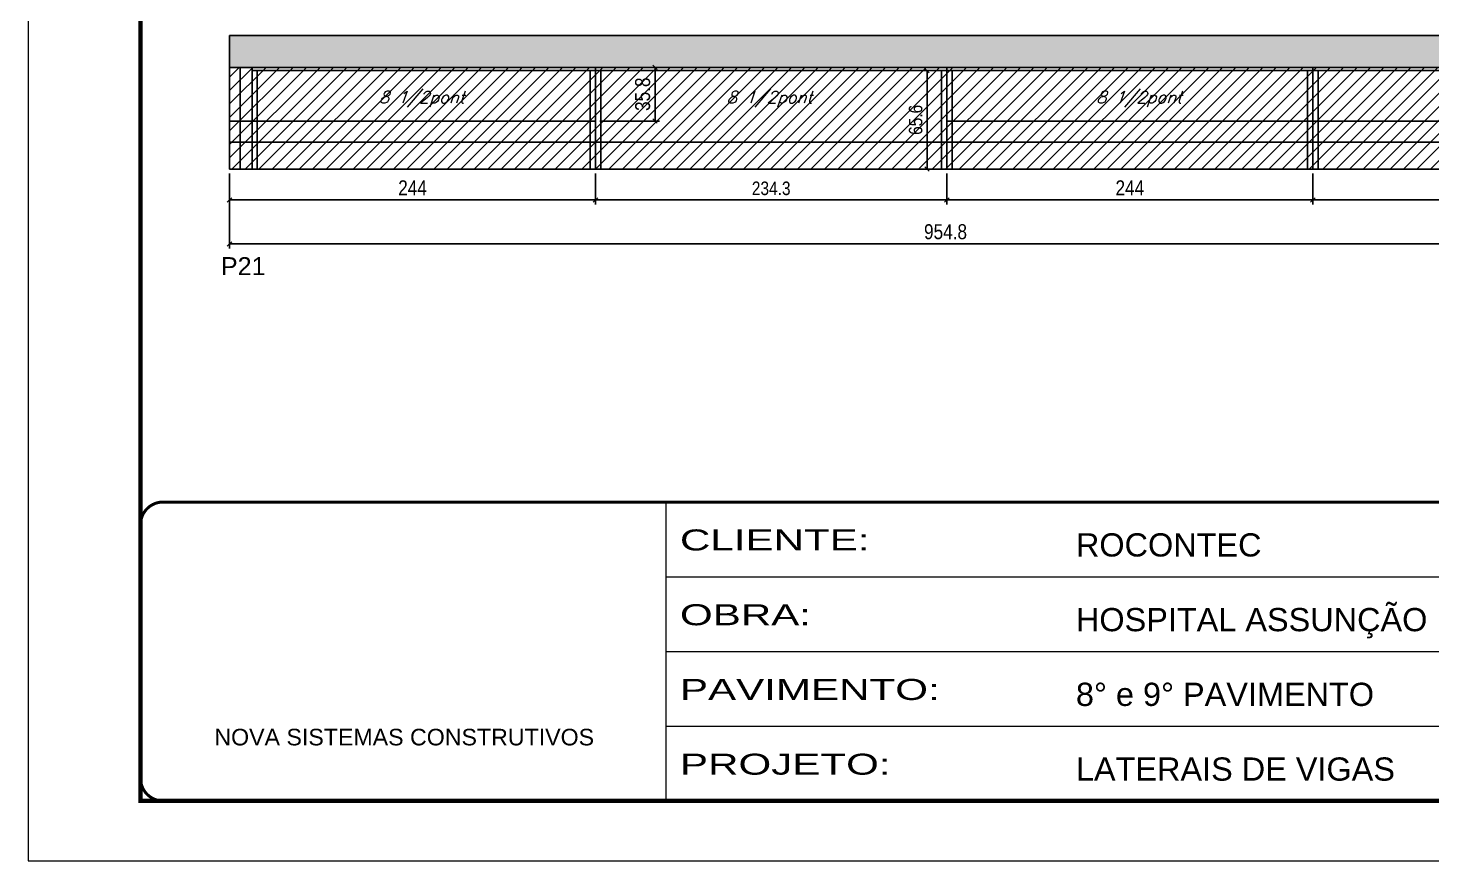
# Model space of a CAD drawing. Extents: x -20960 to -5926, y -2106 to 21915.
# Drawn here: x -9023 to -8087, y 18568 to 19123 of the extents above; entities that cross this region are included whole.
import ezdxf

# ---------------------------------------------------------------- set-up
doc = ezdxf.new("R2010")
doc.units = 0
doc.linetypes.add('CONTINUO', pattern=[0])
doc.linetypes.add('DASHED', pattern=[0.75, 0.5, -0.25])
for name, color, linetype in [('5', 5, 'Continuous'), ('COTA', 241, 'Continuous'), ('Painéis', 200, 'Continuous'), ('Reaproveitamento', 251, 'Continuous'), ('SARR_2.2x7', 40, 'Continuous'), ('SARR_3.5x7', 81, 'Continuous'), ('texto', 7, 'Continuous')]:
    doc.layers.add(name, color=color, linetype=linetype)
doc.layers.add('Folhas', color=255, linetype='Continuous', lineweight=9)
doc.layers.add('SARRAFO DE PRESSAO', color=251, linetype='DASHED', lineweight=9)
doc.styles.add('ARIAL', font='arial.ttf')
doc.styles.add('COTA TECNICA', font='techl___.ttf', dxfattribs={"height": 10})
doc.styles.add('COTA TECNICA-50', font='techl___.ttf', dxfattribs={"height": 9})
doc.styles.add('Romans', font='romans.shx')
doc.styles.get("Standard").update_dxf_attribs({"font": 'arial.ttf'})
doc.styles.add('Tecnologia', font='')
doc.styles.get('Tecnologia').set_extended_font_data('Forgotten Futurist')
doc.dimstyles.new('COTA PAINEL-50', dxfattribs={"dimtxt": 9, "dimasz": 3, "dimexe": 3, "dimexo": 3, "dimgap": 3, "dimtad": 1, "dimdec": 1, "dimzin": 12, "dimdsep": 46, "dimtxsty": 'COTA TECNICA-50', "dimblk1": 'OBLIQUE', "dimblk2": 'OBLIQUE', "dimsah": 1, "dimcen": 0.9, "dimclrd": 4, "dimclre": 4, "dimclrt": 240, "dimadec": 1, "dimazin": 3, "dimtfac": 1, "dimtdec": 1, "dimtmove": 0, "dimatfit": 3, "dimfxl": 1, "dimtolj": 1, "dimtzin": 12, "dimarcsym": 0})
doc.dimstyles.new('PAINEL', dxfattribs={"dimtxt": 10, "dimasz": 3, "dimexe": 3, "dimexo": 3, "dimgap": 3, "dimtad": 1, "dimdec": 1, "dimzin": 12, "dimdsep": 46, "dimtxsty": 'COTA TECNICA', "dimblk1": 'OBLIQUE', "dimblk2": 'OBLIQUE', "dimsah": 1, "dimcen": 0.9, "dimclrd": 4, "dimclre": 4, "dimclrt": 240, "dimadec": 1, "dimazin": 3, "dimtfac": 1, "dimtdec": 1, "dimtmove": 0, "dimatfit": 3, "dimfxl": 1, "dimtolj": 1, "dimtzin": 12, "dimarcsym": 0})

# ---------------------------------------------------------------- blocks, each defined once
blk = doc.blocks.new('9999999999')
at = {"color": 30, "linetype": 'CONTINUO'}
for p, q in [((98564.56, 34230.21), (98564.56, 34429.45)), ((98564.56, 34379.64), (99583.98, 34379.64)), ((98564.56, 34329.83), (99487.98, 34329.83)), ((98564.56, 34280.02), (99487.98, 34280.02))]:
    blk.add_line(p, q, dxfattribs=at)
at = {"color": 30, "linetype": 'CONTINUO', "const_width": 2}
blk.add_lwpolyline([(99583.98, 34230.21), (99583.98, 34414.45, 0.414214), (99568.98, 34429.45), (98228.98, 34429.45, 0.414214), (98213.98, 34414.45), (98213.98, 34245.21, 0.414214), (98228.98, 34230.21), (99583.98, 34230.21)], format="xyb", dxfattribs=at)
at = {"layer": 'Folhas'}
blk.add_lwpolyline([(98138.98, 34190.21), (99623.98, 34190.21), (99623.98, 35240.21), (98138.98, 35240.21)], close=True, dxfattribs=at)
at = {"layer": 'Folhas', "color": 30, "const_width": 3}
blk.add_lwpolyline([(98213.98, 34230.21), (99583.98, 34230.21), (99583.98, 35200.21), (98213.98, 35200.21)], close=True, dxfattribs=at)
at = {"color": 7, "linetype": 'Continuous', "ltscale": 5, "style": 'ARIAL'}
for s, height, p in [('ROCONTEC', 15.483, (98837.68, 34393.13)), ('HOSPITAL ASSUNÇÃO', 15.4829, (98837.68, 34343.32)), ('8° e 9° PAVIMENTO', 15.4829, (98837.68, 34293.51)), ('NOVA SISTEMAS CONSTRUTIVOS', 11.0592, (98263.19, 34267.21)), ('LATERAIS DE VIGAS', 15.4829, (98837.68, 34243.7))]:
    blk.add_text(s, height=height, dxfattribs=at).set_placement(p)
at = {"layer": 'Folhas', "color": 7, "style": 'Tecnologia', "width": 1.5}
for s, p in [('CLIENTE:', (98573.65, 34397.17)), ('OBRA:', (98573.65, 34347.31)), ('PAVIMENTO:', (98573.65, 34297.5)), ('PROJETO:', (98573.65, 34247.69))]:
    blk.add_text(s, height=14, dxfattribs=at).set_placement(p)
blk = doc.blocks.new('_Oblique')
at = {"color": 0, "linetype": 'ByBlock', "lineweight": -2}
blk.add_line((-0.5, -0.5), (0.5, 0.5), dxfattribs=at)
blk = doc.blocks.new('*D6626')
at = {"layer": 'COTA', "color": 4, "linetype": 'ByBlock', "lineweight": -2, "transparency": 16777216}
for p, q in [((-8889.15, 19026.46), (-8889.15, 19005.86)), ((-8645.15, 19026.46), (-8645.15, 19005.86)), ((-8889.15, 19008.86), (-8645.15, 19008.86))]:
    blk.add_line(p, q, dxfattribs=at)
at = {"layer": 'Defpoints', "color": 0, "linetype": 'ByBlock', "transparency": 16777216}
for p in [(-8889.15, 19029.46), (-8645.15, 19029.46), (-8645.15, 19008.86)]:
    blk.add_point(p, dxfattribs=at)
at = {"layer": 'COTA', "color": 4, "linetype": 'ByBlock', "lineweight": -2, "transparency": 16777216, "xscale": 3, "yscale": 3, "zscale": 3, "rotation": 180}
blk.add_blockref('_Oblique', (-8889.15, 19008.86), dxfattribs=at)
at = {"layer": 'COTA', "color": 4, "linetype": 'ByBlock', "lineweight": -2, "transparency": 16777216, "xscale": 3, "yscale": 3, "zscale": 3}
blk.add_blockref('_Oblique', (-8645.15, 19008.86), dxfattribs=at)
at = {"layer": 'COTA', "color": 240, "linetype": 'ByBlock', "transparency": 16777216, "insert": (-8767.15, 19016.93), "char_height": 10, "attachment_point": 5, "style": 'COTA TECNICA'}
blk.add_mtext('\\A1;244', dxfattribs=at)
blk = doc.blocks.new('*D6627')
at = {"layer": 'COTA', "color": 4, "linetype": 'ByBlock', "lineweight": -2, "transparency": 16777216}
for p, q in [((-8410.85, 19026.46), (-8410.85, 19005.86)), ((-8166.85, 19026.46), (-8166.85, 19005.86)), ((-8410.85, 19008.86), (-8166.85, 19008.86))]:
    blk.add_line(p, q, dxfattribs=at)
at = {"layer": 'Defpoints', "color": 0, "linetype": 'ByBlock', "transparency": 16777216}
for p in [(-8410.85, 19029.46), (-8166.85, 19029.46), (-8166.85, 19008.86)]:
    blk.add_point(p, dxfattribs=at)
at = {"layer": 'COTA', "color": 4, "linetype": 'ByBlock', "lineweight": -2, "transparency": 16777216, "xscale": 3, "yscale": 3, "zscale": 3, "rotation": 180}
blk.add_blockref('_Oblique', (-8410.85, 19008.86), dxfattribs=at)
at = {"layer": 'COTA', "color": 4, "linetype": 'ByBlock', "lineweight": -2, "transparency": 16777216, "xscale": 3, "yscale": 3, "zscale": 3}
blk.add_blockref('_Oblique', (-8166.85, 19008.86), dxfattribs=at)
at = {"layer": 'COTA', "color": 240, "linetype": 'ByBlock', "transparency": 16777216, "insert": (-8288.85, 19016.93), "char_height": 10, "attachment_point": 5, "style": 'COTA TECNICA'}
blk.add_mtext('\\A1;244', dxfattribs=at)
blk = doc.blocks.new('*D6629')
at = {"layer": 'COTA', "color": 4, "linetype": 'ByBlock', "lineweight": -2, "transparency": 16777216}
for p, q in [((-8889.15, 19026.46), (-8889.15, 18976.52)), ((-7934.35, 19026.46), (-7934.35, 18976.52)), ((-8889.15, 18979.52), (-7934.35, 18979.52))]:
    blk.add_line(p, q, dxfattribs=at)
at = {"layer": 'Defpoints', "color": 0, "linetype": 'ByBlock', "transparency": 16777216}
for p in [(-8889.15, 19029.46), (-7934.35, 19029.46), (-7934.35, 18979.52)]:
    blk.add_point(p, dxfattribs=at)
at = {"layer": 'COTA', "color": 4, "linetype": 'ByBlock', "lineweight": -2, "transparency": 16777216, "xscale": 3, "yscale": 3, "zscale": 3, "rotation": 180}
blk.add_blockref('_Oblique', (-8889.15, 18979.52), dxfattribs=at)
at = {"layer": 'COTA', "color": 4, "linetype": 'ByBlock', "lineweight": -2, "transparency": 16777216, "xscale": 3, "yscale": 3, "zscale": 3}
blk.add_blockref('_Oblique', (-7934.35, 18979.52), dxfattribs=at)
at = {"layer": 'COTA', "color": 240, "linetype": 'ByBlock', "transparency": 16777216, "insert": (-8411.75, 18987.65), "char_height": 10, "attachment_point": 5, "style": 'COTA TECNICA'}
blk.add_mtext('\\A1;954.8', dxfattribs=at)
blk = doc.blocks.new('*D6630')
at = {"layer": 'COTA', "color": 4, "lineweight": -2, "ltscale": 25, "transparency": 16777216}
for p, q in [((-8166.85, 19026.46), (-8166.85, 19005.86)), ((-7934.35, 19026.46), (-7934.35, 19005.86)), ((-8166.85, 19008.86), (-7934.35, 19008.86))]:
    blk.add_line(p, q, dxfattribs=at)
at = {"layer": 'Defpoints', "color": 0, "ltscale": 25, "transparency": 16777216}
for p in [(-8166.85, 19029.46), (-7934.35, 19029.46), (-7934.35, 19008.86)]:
    blk.add_point(p, dxfattribs=at)
at = {"layer": 'COTA', "color": 4, "lineweight": -2, "ltscale": 25, "transparency": 16777216, "xscale": 3, "yscale": 3, "zscale": 3, "rotation": 180}
blk.add_blockref('_Oblique', (-8166.85, 19008.86), dxfattribs=at)
at = {"layer": 'COTA', "color": 4, "lineweight": -2, "ltscale": 25, "transparency": 16777216, "xscale": 3, "yscale": 3, "zscale": 3}
blk.add_blockref('_Oblique', (-7934.35, 19008.86), dxfattribs=at)
at = {"layer": 'COTA', "color": 240, "ltscale": 25, "transparency": 16777216, "insert": (-8050.6, 19017.08), "char_height": 10, "attachment_point": 5, "style": 'COTA TECNICA'}
blk.add_mtext('\\A1;232.5', dxfattribs=at)
blk = doc.blocks.new('*D6649')
at = {"layer": 'COTA', "color": 4, "lineweight": -2, "ltscale": 25, "transparency": 16777216}
for p, q in [((-7937.35, 19097.26), (-8608.44, 19097.26)), ((-8605.44, 19061.46), (-8605.44, 19097.26)), ((-8642.15, 19061.46), (-8602.44, 19061.46))]:
    blk.add_line(p, q, dxfattribs=at)
at = {"layer": 'Defpoints', "color": 0, "ltscale": 25, "transparency": 16777216}
for p in [(-8605.44, 19097.26), (-7934.35, 19097.26), (-8645.15, 19061.46)]:
    blk.add_point(p, dxfattribs=at)
at = {"layer": 'COTA', "color": 4, "lineweight": -2, "ltscale": 25, "transparency": 16777216, "xscale": 3, "yscale": 3, "zscale": 3}
for p, rotation in [((-8605.44, 19097.26), 90), ((-8605.44, 19061.46), 270)]:
    blk.add_blockref('_Oblique', p, dxfattribs=dict(at, rotation=rotation))
at = {"layer": 'COTA', "color": 240, "ltscale": 25, "transparency": 16777216, "insert": (-8613.68, 19079.36), "char_height": 10, "attachment_point": 5, "rotation": 90, "style": 'COTA TECNICA'}
blk.add_mtext('\\A1;35.8', dxfattribs=at)
blk = doc.blocks.new('*D6624')
at = {"layer": 'COTA', "color": 4, "lineweight": -2, "transparency": 16777216}
for p, q in [((-8645.15, 19026.46), (-8645.15, 19005.86)), ((-8410.85, 19026.46), (-8410.85, 19005.86)), ((-8645.15, 19008.86), (-8410.85, 19008.86))]:
    blk.add_line(p, q, dxfattribs=at)
at = {"layer": 'Defpoints', "color": 0, "transparency": 16777216}
for p in [(-8645.15, 19029.46), (-8410.85, 19029.46), (-8410.85, 19008.86)]:
    blk.add_point(p, dxfattribs=at)
at = {"layer": 'COTA', "color": 4, "lineweight": -2, "transparency": 16777216, "xscale": 3, "yscale": 3, "zscale": 3, "rotation": 180}
blk.add_blockref('_Oblique', (-8645.15, 19008.86), dxfattribs=at)
at = {"layer": 'COTA', "color": 4, "lineweight": -2, "transparency": 16777216, "xscale": 3, "yscale": 3, "zscale": 3}
blk.add_blockref('_Oblique', (-8410.85, 19008.86), dxfattribs=at)
at = {"layer": 'COTA', "color": 240, "transparency": 16777216, "insert": (-8528, 19016.56), "char_height": 9, "attachment_point": 5, "style": 'COTA TECNICA-50'}
blk.add_mtext('\\A1;234.3', dxfattribs=at)
blk = doc.blocks.new('*D6647')
at = {"layer": 'COTA', "color": 4, "lineweight": -2, "transparency": 16777216}
for p, q in [((-8417.35, 19095.06), (-8427.06, 19095.06)), ((-8424.06, 19029.46), (-8424.06, 19095.06)), ((-8417.35, 19029.46), (-8427.06, 19029.46))]:
    blk.add_line(p, q, dxfattribs=at)
at = {"layer": 'Defpoints', "color": 0, "transparency": 16777216}
for p in [(-8424.06, 19095.06), (-8414.35, 19095.06), (-8414.35, 19029.46)]:
    blk.add_point(p, dxfattribs=at)
at = {"layer": 'COTA', "color": 4, "lineweight": -2, "transparency": 16777216, "xscale": 3, "yscale": 3, "zscale": 3}
for p, rotation in [((-8424.06, 19095.06), 90), ((-8424.06, 19029.46), 270)]:
    blk.add_blockref('_Oblique', p, dxfattribs=dict(at, rotation=rotation))
at = {"layer": 'COTA', "color": 240, "transparency": 16777216, "insert": (-8431.65, 19062.26), "char_height": 9, "attachment_point": 5, "rotation": 90, "style": 'COTA TECNICA-50'}
blk.add_mtext('\\A1;65.6', dxfattribs=at)

msp = doc.modelspace()

# ---------------------------------------------------------------- hatches: boundary and pattern name
at = {"layer": 'COTA', "linetype": 'ByBlock'}
h = msp.add_hatch(dxfattribs=at)
h.set_pattern_fill('AR-CONC', color=256, scale=0.03)
h.set_pattern_definition([(50, (1471.688, 2454.9355), (5.4655401, -0.4781726), [0.5715, -6.2865]), (355, (1471.688, 2454.9355), (-1.0573026, 5.7317054), [0.4572, -5.0292175]), (100.451445, (1472.1433, 2454.8957), (4.4082374, 5.2535326), [0.4857003, -5.3427073]), (46.1842, (1471.688, 2456.4595), (8.1323712, -1.2612698), [0.85725, -9.42975]), (96.635558, (1472.3655, 2456.354), (7.122124, 7.4227837), [0.7285507, -8.0140682]), (351.18415, (1471.688, 2456.4595), (7.122124, 7.4227837), [0.685799, -7.543792]), (21, (1472.45, 2456.0785), (4.5484317, -3.0679559), [0.5715, -6.2865]), (326, (1472.45, 2456.0785), (1.8540609, 5.525639), [0.4572, -5.0292]), (71.451445, (1472.829, 2455.823), (6.4024926, 2.457683), [0.4857003, -5.3426981]), (37.5, (1471.6879, 2454.9355), (0.0926581, 2.53665117), [0, -4.96824, 0, -5.1054, 0, -5.04825]), (7.5, (1471.6879, 2454.9355), (2.00458988, 3.00541724), [0, -2.91084, 0, -4.85394, 0, -1.92405]), (327.5, (1469.9886, 2454.9355), (4.06771786, -0.17186232), [0, -1.905, 0, -5.9436, 0, -7.8867]), (317.5, (1469.2266, 2454.9355), (4.44387544, 0.7627947), [0, -2.4765, 0, -3.94716, 0, -5.6007])])
h.paths.add_polyline_path([(-8889.15, 19118.46), (-8889.15, 19097.26), (-7934.35, 19097.26), (-7934.35, 19118.46)])
at = {"layer": 'Reaproveitamento', "linetype": 'ByBlock'}
h = msp.add_hatch(dxfattribs=at)
h.set_pattern_fill('ANSI31', color=256, scale=2)
h.set_pattern_definition([(45, (-151857.196, -13824.1736), (-4.49012806, 4.49012806), [])])
h.paths.add_polyline_path([(-7934.35, 19029.46), (-7934.35, 19097.26), (-8889.15, 19097.26), (-8889.15, 19029.46)])

# ---------------------------------------------------------------- linework, layer by layer
at = {"layer": 'COTA', "linetype": 'ByBlock'}
for p in [(-7934.35, 19118.46), (-8889.15, 19097.26)]:
    msp.add_line(p, (-8889.15, 19118.46), dxfattribs=at)
at = {"layer": 'Painéis', "linetype": 'ByBlock'}
for p, q in [((-8889.15, 19097.26), (-7934.35, 19097.26)), ((-8889.15, 19097.26), (-8889.15, 19029.46)), ((-8645.15, 19097.26), (-8645.15, 19029.46)), ((-8410.85, 19097.26), (-8410.85, 19029.46)), ((-8166.85, 19097.26), (-8166.85, 19029.46)), ((-8889.15, 19061.46), (-8645.15, 19061.46)), ((-8410.85, 19061.46), (-7934.35, 19061.46)), ((-7934.35, 19047.46), (-8889.15, 19047.46)), ((-7934.35, 19029.46), (-8889.15, 19029.46))]:
    msp.add_line(p, q, dxfattribs=at)
at = {"layer": 'SARR_2.2x7', "linetype": 'Continuous', "ltscale": 50}
for p, q in [((-8882.15, 19097.26), (-8882.15, 19061.46)), ((-8874.15, 19095.06), (-8645.15, 19095.06)), ((-8645.15, 19095.06), (-8410.85, 19095.06)), ((-8410.85, 19095.06), (-8166.85, 19095.06)), ((-8166.85, 19095.06), (-7949.35, 19095.06)), ((-8882.15, 19061.46), (-8882.15, 19047.46)), ((-8882.15, 19047.46), (-8882.15, 19029.46))]:
    msp.add_line(p, q, dxfattribs=at)
at = {"layer": 'SARR_3.5x7'}
for p, q in [((-8874.15, 19097.26), (-8874.15, 19029.46)), ((-8870.65, 19095.06), (-8870.65, 19029.46)), ((-8648.65, 19095.06), (-8648.65, 19029.46)), ((-8641.65, 19095.06), (-8641.65, 19029.46)), ((-8414.35, 19095.06), (-8414.35, 19029.46)), ((-8407.35, 19095.06), (-8407.35, 19029.46)), ((-8170.35, 19095.06), (-8170.35, 19029.46)), ((-8163.35, 19095.06), (-8163.35, 19029.46)), ((-8645.15, 19061.46), (-8645.15, 19029.46)), ((-8410.85, 19061.46), (-8410.85, 19029.46)), ((-8166.85, 19061.46), (-8166.85, 19029.46)), ((-8874.15, 19029.46), (-8870.65, 19029.46)), ((-8648.65, 19029.46), (-8641.65, 19029.46)), ((-8414.35, 19029.46), (-8407.35, 19029.46)), ((-8170.35, 19029.46), (-8163.35, 19029.46))]:
    msp.add_line(p, q, dxfattribs=at)

# ---------------------------------------------------------------- block references
at = {"layer": 'SARRAFO DE PRESSAO', "color": 6, "linetype": 'ByBlock'}
msp.add_blockref('9999999999', (-107162.48, -15621.96), dxfattribs=at)

# ---------------------------------------------------------------- texts
at = {"layer": '5', "linetype": 'Continuous'}
msp.add_text('P21', height=12, rotation=0.00004, dxfattribs=at).set_placement((-8894.95, 18958.74))
at = {"layer": 'texto', "color": 2, "char_height": 8, "attachment_point": 5, "style": 'Romans'}
for insert in [(-8761.04, 19076.04), (-8529.14, 19076.04), (-8282.74, 19076.04)]:
    msp.add_mtext('{\\Q19;\\C256;8 1/2pont}', dxfattribs=dict(at, insert=insert))

# ---------------------------------------------------------------- dimensions: what is measured, and where the dimension line sits
at = {"layer": 'COTA', "ltscale": 25}
dim = msp.add_linear_dim(base=(-8605.44, 19097.26), p1=(-8645.15, 19061.46), p2=(-7934.35, 19097.26), angle=90, dimstyle='PAINEL', override={"dimtmove": 1}, dxfattribs=at)
dim.commit()
dim.dimension.update_dxf_attribs({"geometry": '*D6649', "text_midpoint": (-8613.68, 19079.36)})
at = {"layer": 'COTA'}
dim = msp.add_linear_dim(base=(-8424.06, 19095.06), p1=(-8414.35, 19029.46), p2=(-8414.35, 19095.06), angle=90, dimstyle='COTA PAINEL-50', dxfattribs=at)
dim.commit()
dim.dimension.update_dxf_attribs({"geometry": '*D6647', "text_midpoint": (-8431.65, 19062.26)})
at = {"layer": 'COTA', "linetype": 'ByBlock'}
for base, p2, picture, middle in [((-8645.15, 19008.86), (-8645.15, 19029.46), '*D6626', (-8767.15, 19016.93)), ((-7934.35, 18979.52), (-7934.35, 19029.46), '*D6629', (-8411.75, 18987.65))]:
    dim = msp.add_linear_dim(base=base, p1=(-8889.15, 19029.46), p2=p2, dimstyle='PAINEL', dxfattribs=at)
    dim.commit()
    dim.dimension.update_dxf_attribs({"geometry": picture, "text_midpoint": middle})
at = {"layer": 'COTA'}
dim = msp.add_linear_dim(base=(-8410.85, 19008.86), p1=(-8645.15, 19029.46), p2=(-8410.85, 19029.46), dimstyle='COTA PAINEL-50', dxfattribs=at)
dim.commit()
dim.dimension.update_dxf_attribs({"geometry": '*D6624', "text_midpoint": (-8528, 19016.56)})
at = {"layer": 'COTA', "linetype": 'ByBlock'}
dim = msp.add_linear_dim(base=(-8166.85, 19008.86), p1=(-8410.85, 19029.46), p2=(-8166.85, 19029.46), dimstyle='PAINEL', override={"dimtmove": 1}, dxfattribs=at)
dim.commit()
dim.dimension.update_dxf_attribs({"geometry": '*D6627', "text_midpoint": (-8288.85, 19016.93)})
at = {"layer": 'COTA', "ltscale": 25}
dim = msp.add_linear_dim(base=(-7934.35, 19008.86), p1=(-8166.85, 19029.46), p2=(-7934.35, 19029.46), dimstyle='PAINEL', dxfattribs=at)
dim.commit()
dim.dimension.update_dxf_attribs({"geometry": '*D6630', "text_midpoint": (-8050.6, 19017.08)})

doc.saveas('drawing.dxf')
